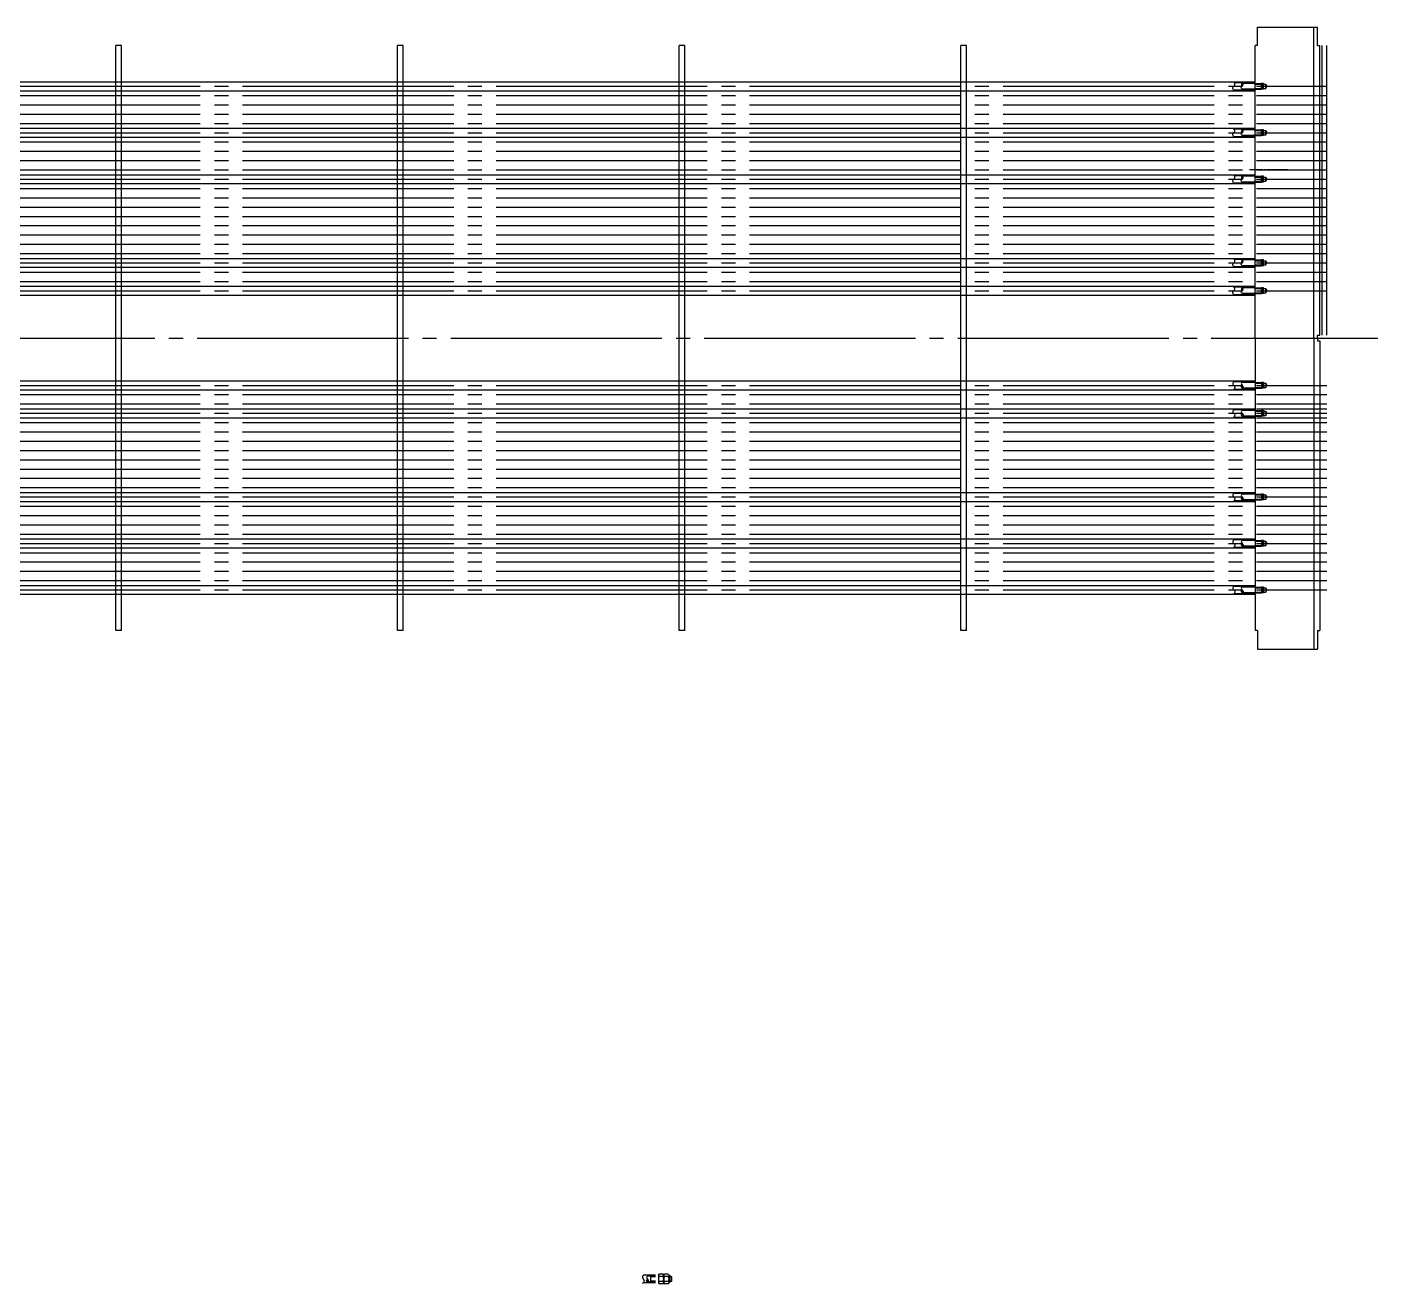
# Model space of a CAD drawing. Header units: millimetres. Extents: x 46644 to 124135, y -32003 to -3110.
# Drawn here: x 121258 to 124135, y -22879 to -20202 of the extents above; entities that cross this region are included whole.
import ezdxf

# ---------------------------------------------------------------- set-up
doc = ezdxf.new("R2010")
doc.units = ezdxf.units.MM
doc.header["$LTSCALE"] = 6
doc.linetypes.add('CENTER', pattern=[18, 15, -1, 1, -1])
for name, color, linetype in [('2', 3, 'CENTER'), ('Center Line', 7, 'CENTER'), ('Slender Real Line', 30, 'Continuous'), ('粗实线', 4, 'Continuous')]:
    doc.layers.add(name, color=color, linetype=linetype)

msp = doc.modelspace()

# ---------------------------------------------------------------- hatches: boundary and pattern name
at = {"layer": 'Slender Real Line'}
h = msp.add_hatch(dxfattribs=at)
h.set_pattern_fill('ANSI31', color=256, scale=0.38, style=0)
h.set_pattern_definition([(225, (129202.3757, -8343.4782), (0.85312433, -0.85312433), [])])
edge = h.paths.add_edge_path()
edge.add_spline(control_points=[(123846.346, -20327.752), (123845.25, -20326.7), (123843.312, -20324.842), (123845.45, -20321.707), (123846.29, -20321.672)], knot_values=[18.76688496, 18.76688496, 18.76688496, 18.76688496, 24.13478526, 28.249669, 28.249669, 28.249669, 28.249669], degree=3, periodic=0)
edge.add_spline(control_points=[(123846.258, -20327.752), (123847.174, -20326.807), (123848.879, -20325.181), (123847.281, -20321.712), (123846.358, -20321.672)], knot_values=[9.42996722, 9.42996722, 9.42996722, 9.42996722, 14.10494161, 18.65636798, 18.65636798, 18.65636798, 18.65636798], degree=3, periodic=0)
edge.add_line((123846.358, -20321.672), (123846.29, -20321.672))
h = msp.add_hatch(dxfattribs=at)
h.set_pattern_fill('ANSI31', color=256, scale=0.38, style=0)
h.set_pattern_definition([(225, (129202.3757, -8442.4782), (0.85312433, -0.85312433), [])])
edge = h.paths.add_edge_path()
edge.add_spline(control_points=[(123846.346, -20426.752), (123845.25, -20425.7), (123843.312, -20423.842), (123845.45, -20420.707), (123846.29, -20420.672)], knot_values=[18.76688496, 18.76688496, 18.76688496, 18.76688496, 24.13478526, 28.249669, 28.249669, 28.249669, 28.249669], degree=3, periodic=0)
edge.add_spline(control_points=[(123846.258, -20426.752), (123847.174, -20425.807), (123848.879, -20424.181), (123847.281, -20420.712), (123846.358, -20420.672)], knot_values=[9.42996722, 9.42996722, 9.42996722, 9.42996722, 14.10494161, 18.65636798, 18.65636798, 18.65636798, 18.65636798], degree=3, periodic=0)
edge.add_line((123846.358, -20420.672), (123846.29, -20420.672))
h = msp.add_hatch(dxfattribs=at)
h.set_pattern_fill('ANSI31', color=256, scale=0.38, style=0)
h.set_pattern_definition([(225, (129202.3757, -8541.4782), (0.85312433, -0.85312433), [])])
edge = h.paths.add_edge_path()
edge.add_spline(control_points=[(123846.346, -20525.752), (123845.25, -20524.7), (123843.312, -20522.842), (123845.45, -20519.707), (123846.29, -20519.672)], knot_values=[18.76688496, 18.76688496, 18.76688496, 18.76688496, 24.13478526, 28.249669, 28.249669, 28.249669, 28.249669], degree=3, periodic=0)
edge.add_spline(control_points=[(123846.258, -20525.752), (123847.174, -20524.807), (123848.879, -20523.181), (123847.281, -20519.712), (123846.358, -20519.672)], knot_values=[9.42996722, 9.42996722, 9.42996722, 9.42996722, 14.10494161, 18.65636798, 18.65636798, 18.65636798, 18.65636798], degree=3, periodic=0)
edge.add_line((123846.358, -20519.672), (123846.29, -20519.672))
h = msp.add_hatch(dxfattribs=at)
h.set_pattern_fill('ANSI31', color=256, scale=0.38, style=0)
h.set_pattern_definition([(225, (129202.3757, -8719.6782), (0.85312433, -0.85312433), [])])
edge = h.paths.add_edge_path()
edge.add_spline(control_points=[(123846.346, -20703.952), (123845.25, -20702.9), (123843.312, -20701.042), (123845.45, -20697.907), (123846.29, -20697.872)], knot_values=[18.76688496, 18.76688496, 18.76688496, 18.76688496, 24.13478526, 28.249669, 28.249669, 28.249669, 28.249669], degree=3, periodic=0)
edge.add_spline(control_points=[(123846.258, -20703.952), (123847.174, -20703.007), (123848.879, -20701.381), (123847.281, -20697.912), (123846.358, -20697.872)], knot_values=[9.42996722, 9.42996722, 9.42996722, 9.42996722, 14.10494161, 18.65636798, 18.65636798, 18.65636798, 18.65636798], degree=3, periodic=0)
edge.add_line((123846.358, -20697.872), (123846.29, -20697.872))
h = msp.add_hatch(dxfattribs=at)
h.set_pattern_fill('ANSI31', color=256, scale=0.38, style=0)
h.set_pattern_definition([(225, (129202.3757, -8779.0782), (0.85312433, -0.85312433), [])])
edge = h.paths.add_edge_path()
edge.add_spline(control_points=[(123846.346, -20763.352), (123845.25, -20762.3), (123843.312, -20760.442), (123845.45, -20757.307), (123846.29, -20757.272)], knot_values=[18.76688496, 18.76688496, 18.76688496, 18.76688496, 24.13478526, 28.249669, 28.249669, 28.249669, 28.249669], degree=3, periodic=0)
edge.add_spline(control_points=[(123846.258, -20763.352), (123847.174, -20762.407), (123848.879, -20760.781), (123847.281, -20757.312), (123846.358, -20757.272)], knot_values=[9.42996722, 9.42996722, 9.42996722, 9.42996722, 14.10494161, 18.65636798, 18.65636798, 18.65636798, 18.65636798], degree=3, periodic=0)
edge.add_line((123846.358, -20757.272), (123846.29, -20757.272))
h = msp.add_hatch(dxfattribs=at)
h.set_pattern_fill('ANSI31', color=256, scale=0.38, style=0)
h.set_pattern_definition([(135, (129202.3757, -32949.2228), (0.85312433, 0.85312433), [])])
edge = h.paths.add_edge_path()
edge.add_spline(control_points=[(123846.346, -20964.95), (123845.25, -20966.001), (123843.312, -20967.859), (123845.45, -20970.994), (123846.29, -20971.03)], knot_values=[18.76688496, 18.76688496, 18.76688496, 18.76688496, 24.13478526, 28.249669, 28.249669, 28.249669, 28.249669], degree=3, periodic=0)
edge.add_spline(control_points=[(123846.258, -20964.95), (123847.174, -20965.894), (123848.879, -20967.52), (123847.281, -20970.989), (123846.358, -20971.03)], knot_values=[9.42996722, 9.42996722, 9.42996722, 9.42996722, 14.10494161, 18.65636798, 18.65636798, 18.65636798, 18.65636798], degree=3, periodic=0)
edge.add_line((123846.358, -20971.03), (123846.29, -20971.03))
h = msp.add_hatch(dxfattribs=at)
h.set_pattern_fill('ANSI31', color=256, scale=0.38, style=0)
h.set_pattern_definition([(135, (129202.3757, -33008.6228), (0.85312433, 0.85312433), [])])
edge = h.paths.add_edge_path()
edge.add_spline(control_points=[(123846.346, -21024.35), (123845.25, -21025.401), (123843.312, -21027.259), (123845.45, -21030.394), (123846.29, -21030.43)], knot_values=[18.76688496, 18.76688496, 18.76688496, 18.76688496, 24.13478526, 28.249669, 28.249669, 28.249669, 28.249669], degree=3, periodic=0)
edge.add_spline(control_points=[(123846.258, -21024.35), (123847.174, -21025.294), (123848.879, -21026.92), (123847.281, -21030.389), (123846.358, -21030.43)], knot_values=[9.42996722, 9.42996722, 9.42996722, 9.42996722, 14.10494161, 18.65636798, 18.65636798, 18.65636798, 18.65636798], degree=3, periodic=0)
edge.add_line((123846.358, -21030.43), (123846.29, -21030.43))
h = msp.add_hatch(dxfattribs=at)
h.set_pattern_fill('ANSI31', color=256, scale=0.38, style=0)
h.set_pattern_definition([(135, (129202.3757, -33186.8228), (0.85312433, 0.85312433), [])])
edge = h.paths.add_edge_path()
edge.add_spline(control_points=[(123846.346, -21202.55), (123845.25, -21203.601), (123843.312, -21205.459), (123845.45, -21208.594), (123846.29, -21208.63)], knot_values=[18.76688496, 18.76688496, 18.76688496, 18.76688496, 24.13478526, 28.249669, 28.249669, 28.249669, 28.249669], degree=3, periodic=0)
edge.add_spline(control_points=[(123846.258, -21202.55), (123847.174, -21203.494), (123848.879, -21205.12), (123847.281, -21208.589), (123846.358, -21208.63)], knot_values=[9.42996722, 9.42996722, 9.42996722, 9.42996722, 14.10494161, 18.65636798, 18.65636798, 18.65636798, 18.65636798], degree=3, periodic=0)
edge.add_line((123846.358, -21208.63), (123846.29, -21208.63))
h = msp.add_hatch(dxfattribs=at)
h.set_pattern_fill('ANSI31', color=256, scale=0.38, style=0)
h.set_pattern_definition([(135, (129202.3757, -33285.8228), (0.85312433, 0.85312433), [])])
edge = h.paths.add_edge_path()
edge.add_spline(control_points=[(123846.346, -21301.55), (123845.25, -21302.601), (123843.312, -21304.459), (123845.45, -21307.594), (123846.29, -21307.63)], knot_values=[18.76688496, 18.76688496, 18.76688496, 18.76688496, 24.13478526, 28.249669, 28.249669, 28.249669, 28.249669], degree=3, periodic=0)
edge.add_spline(control_points=[(123846.258, -21301.55), (123847.174, -21302.494), (123848.879, -21304.12), (123847.281, -21307.589), (123846.358, -21307.63)], knot_values=[9.42996722, 9.42996722, 9.42996722, 9.42996722, 14.10494161, 18.65636798, 18.65636798, 18.65636798, 18.65636798], degree=3, periodic=0)
edge.add_line((123846.358, -21307.63), (123846.29, -21307.63))
h = msp.add_hatch(dxfattribs=at)
h.set_pattern_fill('ANSI31', color=256, scale=0.38, style=0)
h.set_pattern_definition([(135, (129202.3757, -33384.8228), (0.85312433, 0.85312433), [])])
edge = h.paths.add_edge_path()
edge.add_spline(control_points=[(123846.346, -21400.55), (123845.25, -21401.601), (123843.312, -21403.459), (123845.45, -21406.594), (123846.29, -21406.63)], knot_values=[18.76688496, 18.76688496, 18.76688496, 18.76688496, 24.13478526, 28.249669, 28.249669, 28.249669, 28.249669], degree=3, periodic=0)
edge.add_spline(control_points=[(123846.258, -21400.55), (123847.174, -21401.494), (123848.879, -21403.12), (123847.281, -21406.589), (123846.358, -21406.63)], knot_values=[9.42996722, 9.42996722, 9.42996722, 9.42996722, 14.10494161, 18.65636798, 18.65636798, 18.65636798, 18.65636798], degree=3, periodic=0)
edge.add_line((123846.358, -21406.63), (123846.29, -21406.63))
h = msp.add_hatch(dxfattribs=at)
h.set_pattern_fill('ANSI31', color=256, scale=0.38, style=0)
h.set_pattern_definition([(135, (127935.5106, -34852.8668), (0.85312433, 0.85312433), [])])
edge = h.paths.add_edge_path()
edge.add_spline(control_points=[(122579.481, -22868.593), (122578.384, -22869.645), (122576.447, -22871.503), (122578.585, -22874.638), (122579.425, -22874.673)], knot_values=[18.76688496, 18.76688496, 18.76688496, 18.76688496, 24.13478526, 28.249669, 28.249669, 28.249669, 28.249669], degree=3, periodic=0)
edge.add_spline(control_points=[(122579.393, -22868.593), (122580.309, -22869.538), (122582.014, -22871.164), (122580.416, -22874.633), (122579.492, -22874.673)], knot_values=[9.42996722, 9.42996722, 9.42996722, 9.42996722, 14.10494161, 18.65636798, 18.65636798, 18.65636798, 18.65636798], degree=3, periodic=0)
edge.add_line((122579.492, -22874.673), (122579.425, -22874.673))

# ---------------------------------------------------------------- linework, layer by layer
for p, q in [((122596.719, -22876.573), (122570.356, -22876.573)), ((122596.719, -22860.613), (122570.637, -22860.613)), ((122596.719, -22862.513), (122579.193, -22862.513)), ((122596.73, -22874.669), (122579.204, -22874.669)), ((122586.076, -22862.513), (122586.076, -22874.669)), ((122602.799, -22860.645), (122604.319, -22858.012)), ((122603.724, -22859.043), (122602.799, -22859.043)), ((122602.799, -22860.645), (122602.799, -22876.441)), ((122602.799, -22876.441), (122604.319, -22879.074)), ((122612.527, -22858.012), (122604.319, -22858.012)), ((122612.527, -22863.278), (122604.319, -22863.278)), ((122612.527, -22873.808), (122604.319, -22873.808)), ((122614.047, -22860.645), (122612.527, -22858.012)), ((122614.047, -22876.441), (122612.527, -22879.074)), ((122614.047, -22860.645), (122615.567, -22858.012)), ((122614.047, -22860.645), (122614.047, -22876.441)), ((122614.047, -22876.441), (122615.567, -22879.074)), ((122623.775, -22858.012), (122615.567, -22858.012)), ((122623.775, -22863.278), (122615.567, -22863.278)), ((122623.775, -22873.808), (122615.567, -22873.808)), ((122625.295, -22860.645), (122623.775, -22858.012)), ((122625.295, -22876.441), (122623.775, -22879.074)), ((122625.295, -22860.645), (122625.295, -22876.441)), ((122629.399, -22862.463), (122625.295, -22862.463)), ((122629.399, -22874.623), (122625.295, -22874.623)), ((122629.399, -22862.463), (122629.399, -22874.623)), ((122629.399, -22862.463), (122630.919, -22863.983)), ((122629.399, -22874.623), (122630.919, -22873.103)), ((122630.919, -22863.983), (122630.919, -22873.103)), ((122603.724, -22878.043), (122602.799, -22878.043)), ((122612.527, -22879.074), (122604.319, -22879.074)), ((122623.775, -22879.074), (122615.567, -22879.074))]:
    msp.add_line(p, q)
for centre, radius, start, end in [((122605.839, -22860.645), 3.04, 180, 240), ((122612.679, -22868.543), 9.88, 147.795772, 212.204228), ((122605.839, -22876.441), 3.04, 120, 180), ((122611.007, -22860.645), 3.04, 300, 0), ((122604.167, -22868.543), 9.88, 327.795772, 32.204228), ((122611.007, -22876.441), 3.04, 0, 60), ((122617.087, -22860.645), 3.04, 180, 240), ((122623.927, -22868.543), 9.88, 147.795772, 212.204228), ((122617.087, -22876.441), 3.04, 120, 180), ((122622.255, -22860.645), 3.04, 300, 0), ((122615.415, -22868.543), 9.88, 327.795772, 32.204228), ((122622.255, -22876.441), 3.04, 0, 60)]:
    msp.add_arc(centre, radius, start, end)
at = {"layer": '2', "color": 7, "ltscale": 0.5}
msp.add_line((123943.869, -20505.965), (123861.667, -20505.965), dxfattribs=at)
at = {"layer": 'Center Line', "color": 6, "ltscale": 5}
for p, q in [((119016.815, -20327.752), (124026.815, -20327.752)), ((119016.815, -20426.752), (124026.815, -20426.752)), ((119016.815, -20525.752), (124026.815, -20525.752)), ((119016.815, -20703.952), (124026.815, -20703.952))]:
    msp.add_line(p, q, dxfattribs=at)
at = {"layer": 'Center Line', "ltscale": 5}
for p, q in [((119016.815, -20347.552), (124026.815, -20347.552)), ((119016.815, -20367.352), (124026.815, -20367.352)), ((119016.815, -20387.152), (124026.815, -20387.152)), ((119016.815, -20406.952), (124026.815, -20406.952)), ((119016.815, -20446.552), (124026.815, -20446.552)), ((119016.815, -20466.352), (124026.815, -20466.352)), ((119016.815, -20486.152), (124026.815, -20486.152)), ((119016.815, -20505.952), (124026.815, -20505.952)), ((119016.815, -20545.552), (124026.815, -20545.552)), ((119016.815, -20565.352), (124026.815, -20565.352)), ((119016.815, -20585.152), (124026.815, -20585.152)), ((119016.815, -20604.952), (124026.815, -20604.952)), ((119016.815, -20624.752), (124026.815, -20624.752)), ((119016.815, -20644.552), (124026.815, -20644.552)), ((119016.815, -20664.352), (124026.815, -20664.352)), ((119016.815, -20684.152), (124026.815, -20684.152)), ((119016.815, -20723.752), (124026.815, -20723.752)), ((119016.815, -20743.552), (124026.815, -20743.552)), ((119016.815, -20763.352), (124026.815, -20763.352)), ((118380.227, -20864.151), (124135.409, -20864.151)), ((119016.815, -20964.95), (124026.815, -20964.95)), ((119016.815, -20984.75), (124026.815, -20984.75)), ((119016.815, -21004.55), (124026.815, -21004.55)), ((119016.815, -21014.85), (124026.815, -21014.85)), ((119016.815, -21024.35), (124026.815, -21024.35)), ((119016.815, -21033.85), (124026.815, -21033.85)), ((119016.815, -21044.15), (124026.815, -21044.15)), ((119016.815, -21063.95), (124026.815, -21063.95)), ((119016.815, -21083.75), (124026.815, -21083.75)), ((119016.815, -21103.55), (124026.815, -21103.55)), ((119016.815, -21123.35), (124026.815, -21123.35)), ((119016.815, -21143.15), (124026.815, -21143.15)), ((119016.815, -21162.95), (124026.815, -21162.95)), ((119016.815, -21182.75), (124026.815, -21182.75)), ((119016.815, -21202.55), (124026.815, -21202.55)), ((119016.815, -21222.35), (124026.815, -21222.35)), ((119016.815, -21242.15), (124026.815, -21242.15)), ((119016.815, -21261.95), (124026.815, -21261.95)), ((119016.815, -21281.75), (124026.815, -21281.75)), ((119016.815, -21301.55), (124026.815, -21301.55)), ((119016.815, -21321.35), (124026.815, -21321.35)), ((119016.815, -21341.15), (124026.815, -21341.15)), ((119016.815, -21360.95), (124026.815, -21360.95)), ((119016.815, -21380.75), (124026.815, -21380.75)), ((119016.815, -21400.55), (124026.815, -21400.55))]:
    msp.add_line(p, q, dxfattribs=at)
at = {"layer": 'Slender Real Line'}
for p, q in [((123873.815, -20323.181), (123888.704, -20323.181)), ((123873.815, -20332.312), (123888.635, -20332.312)), ((123891.744, -20321.661), (123887.184, -20321.661)), ((123891.744, -20333.821), (123887.184, -20333.821)), ((123873.815, -20422.181), (123888.704, -20422.181)), ((123891.744, -20420.661), (123887.184, -20420.661)), ((123873.815, -20431.312), (123888.635, -20431.312)), ((123891.744, -20432.821), (123887.184, -20432.821)), ((123873.815, -20521.181), (123888.704, -20521.181)), ((123873.815, -20530.312), (123888.635, -20530.312)), ((123891.744, -20519.661), (123887.184, -20519.661)), ((123891.744, -20531.821), (123887.184, -20531.821)), ((123873.815, -20699.381), (123888.704, -20699.381)), ((123873.815, -20708.512), (123888.635, -20708.512)), ((123891.744, -20697.861), (123887.184, -20697.861)), ((123891.744, -20710.021), (123887.184, -20710.021)), ((123873.815, -20758.781), (123888.704, -20758.781)), ((123873.815, -20767.912), (123888.635, -20767.912)), ((123891.744, -20757.261), (123887.184, -20757.261)), ((123891.744, -20769.421), (123887.184, -20769.421)), ((123873.815, -20960.39), (123888.635, -20960.39)), ((123873.815, -20969.52), (123888.704, -20969.52)), ((123891.744, -20958.88), (123887.184, -20958.88)), ((123891.744, -20971.04), (123887.184, -20971.04)), ((123873.815, -21019.79), (123888.635, -21019.79)), ((123873.815, -21028.92), (123888.704, -21028.92)), ((123891.744, -21018.28), (123887.184, -21018.28)), ((123891.744, -21030.44), (123887.184, -21030.44)), ((123873.815, -21197.99), (123888.635, -21197.99)), ((123873.815, -21207.12), (123888.704, -21207.12)), ((123891.744, -21196.48), (123887.184, -21196.48)), ((123891.744, -21208.64), (123887.184, -21208.64)), ((123873.815, -21296.99), (123888.635, -21296.99)), ((123873.815, -21306.12), (123888.704, -21306.12)), ((123891.744, -21295.48), (123887.184, -21295.48)), ((123891.744, -21307.64), (123887.184, -21307.64)), ((123873.815, -21395.99), (123888.635, -21395.99)), ((123873.815, -21405.12), (123888.704, -21405.12)), ((123891.744, -21394.48), (123887.184, -21394.48)), ((123891.744, -21406.64), (123887.184, -21406.64)), ((122596.719, -22864.033), (122586.076, -22864.033)), ((122596.719, -22873.153), (122586.076, -22873.153)), ((122630.919, -22863.983), (122625.295, -22863.983)), ((122630.919, -22873.103), (122625.295, -22873.103))]:
    msp.add_line(p, q, dxfattribs=at)
for points in [[(123829.073, -20337.252), (123826.481, -20330.382), (123830.18, -20324.65), (123827.591, -20318.241)], [(123846.127, -20333.821), (123844.331, -20331.06), (123846.327, -20327.741), (123848.123, -20324.675), (123846.427, -20321.661), (123844.431, -20324.177), (123846.416, -20327.741)], [(123829.073, -20436.252), (123826.481, -20429.382), (123830.18, -20423.65), (123827.591, -20417.241)], [(123846.127, -20432.821), (123844.331, -20430.06), (123846.327, -20426.741), (123848.123, -20423.675), (123846.427, -20420.661), (123844.431, -20423.177), (123846.416, -20426.741)], [(123829.073, -20535.252), (123826.481, -20528.382), (123830.18, -20522.65), (123827.591, -20516.241)], [(123846.127, -20531.821), (123844.331, -20529.06), (123846.327, -20525.741), (123848.123, -20522.675), (123846.427, -20519.661), (123844.431, -20522.177), (123846.416, -20525.741)], [(123829.073, -20713.452), (123826.481, -20706.582), (123830.18, -20700.85), (123827.591, -20694.441)], [(123846.127, -20710.021), (123844.331, -20707.26), (123846.327, -20703.941), (123848.123, -20700.875), (123846.427, -20697.861), (123844.431, -20700.377), (123846.416, -20703.941)], [(123829.073, -20772.852), (123826.481, -20765.982), (123830.18, -20760.25), (123827.591, -20753.841)], [(123846.127, -20769.421), (123844.331, -20766.66), (123846.327, -20763.341), (123848.123, -20760.275), (123846.427, -20757.261), (123844.431, -20759.777), (123846.416, -20763.341)], [(123829.073, -20955.45), (123826.481, -20962.319), (123830.18, -20968.051), (123827.591, -20974.46)], [(123846.127, -20958.88), (123844.331, -20961.641), (123846.327, -20964.96), (123848.123, -20968.026), (123846.427, -20971.04), (123844.431, -20968.524), (123846.416, -20964.96)], [(123829.073, -21014.85), (123826.481, -21021.719), (123830.18, -21027.451), (123827.591, -21033.86)], [(123846.127, -21018.28), (123844.331, -21021.041), (123846.327, -21024.36), (123848.123, -21027.426), (123846.427, -21030.44), (123844.431, -21027.924), (123846.416, -21024.36)], [(123829.073, -21193.05), (123826.481, -21199.919), (123830.18, -21205.651), (123827.591, -21212.06)], [(123846.127, -21196.48), (123844.331, -21199.241), (123846.327, -21202.56), (123848.123, -21205.626), (123846.427, -21208.64), (123844.431, -21206.124), (123846.416, -21202.56)], [(123829.073, -21292.05), (123826.481, -21298.919), (123830.18, -21304.651), (123827.591, -21311.06)], [(123846.127, -21295.48), (123844.331, -21298.241), (123846.327, -21301.56), (123848.123, -21304.626), (123846.427, -21307.64), (123844.431, -21305.124), (123846.416, -21301.56)], [(123829.073, -21391.05), (123826.481, -21397.919), (123830.18, -21403.651), (123827.591, -21410.06)], [(123846.127, -21394.48), (123844.331, -21397.241), (123846.327, -21400.56), (123848.123, -21403.626), (123846.427, -21406.64), (123844.431, -21404.124), (123846.416, -21400.56)], [(122571.996, -22859.093), (122568.683, -22864.77), (122572.222, -22873.05), (122568.872, -22878.093)], [(122579.193, -22862.513), (122577.397, -22865.275), (122579.393, -22868.593), (122581.189, -22871.659), (122579.492, -22874.673), (122577.497, -22872.158), (122579.481, -22868.593)]]:
    msp.add_spline(points, degree=3, dxfattribs=at)
at = {"layer": '粗实线'}
for p, q in [((123878.815, -20241.151), (123878.815, -20201.651)), ((123878.815, -20201.651), (124006.815, -20201.651)), ((123998.815, -20270.817), (123998.815, -20201.651)), ((124006.815, -20241.151), (124006.815, -20201.651)), ((121446.815, -21487.151), (121446.815, -20241.151)), ((121458.815, -20241.151), (121446.815, -20241.151)), ((121458.815, -21487.151), (121458.815, -20241.151)), ((122046.815, -21487.151), (122046.815, -20241.151)), ((122058.815, -20241.151), (122046.815, -20241.151)), ((122058.815, -21487.151), (122058.815, -20241.151)), ((122646.815, -21487.151), (122646.815, -20241.151)), ((122658.815, -20241.151), (122646.815, -20241.151)), ((122658.815, -21487.151), (122658.815, -20241.151)), ((123258.815, -20241.151), (123246.815, -20241.151)), ((123246.815, -21487.151), (123246.815, -20241.151)), ((123258.815, -21487.151), (123258.815, -20241.151)), ((123873.815, -20864.151), (123873.815, -20241.151)), ((123878.815, -20241.151), (123873.815, -20241.151)), ((124006.815, -20241.151), (124011.815, -20241.151)), ((124011.815, -20858.151), (124011.815, -20241.151)), ((124016.815, -20858.151), (124016.815, -20241.151)), ((124026.815, -20858.151), (124026.815, -20241.151)), ((123998.815, -20864.151), (123998.815, -20270.817)), ((119058.815, -20318.252), (123873.815, -20318.252)), ((119058.815, -20337.252), (123873.815, -20337.252)), ((123828.05, -20335.721), (123873.815, -20335.721)), ((123828.644, -20319.761), (123873.815, -20319.761)), ((123873.504, -20333.821), (123846.127, -20333.821)), ((123873.504, -20321.661), (123846.359, -20321.661)), ((123873.504, -20321.661), (123887.184, -20321.661)), ((123873.504, -20333.821), (123887.184, -20333.821)), ((123887.184, -20333.821), (123887.184, -20321.661)), ((123888.704, -20323.181), (123887.184, -20321.661)), ((123888.704, -20332.301), (123887.184, -20333.821)), ((123888.704, -20332.301), (123888.704, -20323.181)), ((123888.704, -20323.181), (123896.304, -20323.181)), ((123888.704, -20332.301), (123896.304, -20332.301)), ((123891.744, -20333.821), (123891.744, -20321.661)), ((123896.304, -20332.301), (123896.304, -20323.181)), ((123896.304, -20323.181), (123898.937, -20327.741)), ((123896.304, -20332.301), (123898.937, -20327.741)), ((119058.815, -20417.252), (123873.815, -20417.252)), ((123828.644, -20418.761), (123873.815, -20418.761)), ((123873.504, -20420.661), (123846.359, -20420.661)), ((123873.504, -20420.661), (123887.184, -20420.661)), ((123887.184, -20432.821), (123887.184, -20420.661)), ((123888.704, -20422.181), (123887.184, -20420.661)), ((123888.704, -20431.301), (123888.704, -20422.181)), ((123888.704, -20422.181), (123896.304, -20422.181)), ((123891.744, -20432.821), (123891.744, -20420.661)), ((123896.304, -20431.301), (123896.304, -20422.181)), ((123896.304, -20422.181), (123898.937, -20426.741)), ((123896.304, -20431.301), (123898.937, -20426.741)), ((119058.815, -20436.252), (123873.815, -20436.252)), ((123828.05, -20434.721), (123873.815, -20434.721)), ((123873.504, -20432.821), (123846.127, -20432.821)), ((123873.504, -20432.821), (123887.184, -20432.821)), ((123888.704, -20431.301), (123887.184, -20432.821)), ((123888.704, -20431.301), (123896.304, -20431.301)), ((119058.815, -20516.252), (123873.815, -20516.252)), ((119058.815, -20535.252), (123873.815, -20535.252)), ((123828.05, -20533.721), (123873.815, -20533.721)), ((123828.644, -20517.761), (123873.815, -20517.761)), ((123873.504, -20531.821), (123846.127, -20531.821)), ((123873.504, -20519.661), (123846.359, -20519.661)), ((123873.504, -20519.661), (123887.184, -20519.661)), ((123873.504, -20531.821), (123887.184, -20531.821)), ((123887.184, -20531.821), (123887.184, -20519.661)), ((123888.704, -20521.181), (123887.184, -20519.661)), ((123888.704, -20530.301), (123887.184, -20531.821)), ((123888.704, -20530.301), (123888.704, -20521.181)), ((123888.704, -20521.181), (123896.304, -20521.181)), ((123888.704, -20530.301), (123896.304, -20530.301)), ((123891.744, -20531.821), (123891.744, -20519.661)), ((123896.304, -20530.301), (123896.304, -20521.181)), ((123896.304, -20521.181), (123898.937, -20525.741)), ((123896.304, -20530.301), (123898.937, -20525.741)), ((119058.815, -20694.452), (123873.815, -20694.452)), ((119058.815, -20713.452), (123873.815, -20713.452)), ((123828.05, -20711.921), (123873.815, -20711.921)), ((123828.644, -20695.961), (123873.815, -20695.961)), ((123873.504, -20710.021), (123846.127, -20710.021)), ((123873.504, -20697.861), (123846.359, -20697.861)), ((123873.504, -20697.861), (123887.184, -20697.861)), ((123873.504, -20710.021), (123887.184, -20710.021)), ((123887.184, -20710.021), (123887.184, -20697.861)), ((123888.704, -20699.381), (123887.184, -20697.861)), ((123888.704, -20708.501), (123887.184, -20710.021)), ((123888.704, -20708.501), (123888.704, -20699.381)), ((123888.704, -20699.381), (123896.304, -20699.381)), ((123888.704, -20708.501), (123896.304, -20708.501)), ((123891.744, -20710.021), (123891.744, -20697.861)), ((123896.304, -20708.501), (123896.304, -20699.381)), ((123896.304, -20699.381), (123898.937, -20703.941)), ((123896.304, -20708.501), (123898.937, -20703.941)), ((119058.815, -20753.852), (123873.815, -20753.852)), ((119058.815, -20772.852), (123873.815, -20772.852)), ((123828.05, -20771.321), (123873.815, -20771.321)), ((123828.644, -20755.361), (123873.815, -20755.361)), ((123873.504, -20769.421), (123846.127, -20769.421)), ((123873.504, -20757.261), (123846.359, -20757.261)), ((123873.504, -20757.261), (123887.184, -20757.261)), ((123873.504, -20769.421), (123887.184, -20769.421)), ((123887.184, -20769.421), (123887.184, -20757.261)), ((123888.704, -20758.781), (123887.184, -20757.261)), ((123888.704, -20767.901), (123887.184, -20769.421)), ((123888.704, -20767.901), (123888.704, -20758.781)), ((123888.704, -20758.781), (123896.304, -20758.781)), ((123888.704, -20767.901), (123896.304, -20767.901)), ((123891.744, -20769.421), (123891.744, -20757.261)), ((123896.304, -20767.901), (123896.304, -20758.781)), ((123896.304, -20758.781), (123898.937, -20763.341)), ((123896.304, -20767.901), (123898.937, -20763.341)), ((124006.815, -20864.151), (124006.815, -20858.151)), ((124006.815, -20858.151), (124011.815, -20858.151)), ((123873.815, -20864.151), (123873.815, -21487.151)), ((123998.815, -20864.151), (123998.815, -21128.14)), ((124006.815, -20864.151), (124006.815, -20870.151)), ((124006.815, -20870.151), (124011.815, -20870.151)), ((124011.815, -20870.151), (124011.815, -21487.151)), ((119058.815, -20955.45), (123873.815, -20955.45)), ((119058.815, -20974.45), (123873.815, -20974.45)), ((123828.05, -20956.98), (123873.815, -20956.98)), ((123828.644, -20972.94), (123873.815, -20972.94)), ((123873.504, -20958.88), (123846.127, -20958.88)), ((123873.504, -20971.04), (123846.359, -20971.04)), ((123873.504, -20958.88), (123887.184, -20958.88)), ((123873.504, -20971.04), (123887.184, -20971.04)), ((123887.184, -20958.88), (123887.184, -20971.04)), ((123888.704, -20960.4), (123887.184, -20958.88)), ((123888.704, -20969.52), (123887.184, -20971.04)), ((123888.704, -20960.4), (123888.704, -20969.52)), ((123888.704, -20960.4), (123896.304, -20960.4)), ((123888.704, -20969.52), (123896.304, -20969.52)), ((123891.744, -20958.88), (123891.744, -20971.04)), ((123896.304, -20960.4), (123896.304, -20969.52)), ((123896.304, -20960.4), (123898.937, -20964.96)), ((123896.304, -20969.52), (123898.937, -20964.96)), ((119058.815, -21014.85), (123873.815, -21014.85)), ((119058.815, -21033.85), (123873.815, -21033.85)), ((123828.05, -21016.38), (123873.815, -21016.38)), ((123828.644, -21032.34), (123873.815, -21032.34)), ((123873.504, -21018.28), (123846.127, -21018.28)), ((123873.504, -21030.44), (123846.359, -21030.44)), ((123873.504, -21018.28), (123887.184, -21018.28)), ((123873.504, -21030.44), (123887.184, -21030.44)), ((123887.184, -21018.28), (123887.184, -21030.44)), ((123888.704, -21019.8), (123887.184, -21018.28)), ((123888.704, -21028.92), (123887.184, -21030.44)), ((123888.704, -21019.8), (123888.704, -21028.92)), ((123888.704, -21019.8), (123896.304, -21019.8)), ((123888.704, -21028.92), (123896.304, -21028.92)), ((123891.744, -21018.28), (123891.744, -21030.44)), ((123896.304, -21019.8), (123896.304, -21028.92)), ((123896.304, -21019.8), (123898.937, -21024.36)), ((123896.304, -21028.92), (123898.937, -21024.36)), ((123998.815, -21128.14), (123998.815, -21526.651)), ((119058.815, -21193.05), (123873.815, -21193.05)), ((123828.05, -21194.58), (123873.815, -21194.58)), ((123873.504, -21196.48), (123846.127, -21196.48)), ((123873.504, -21196.48), (123887.184, -21196.48)), ((123887.184, -21196.48), (123887.184, -21208.64)), ((123888.704, -21198), (123887.184, -21196.48)), ((123888.704, -21207.12), (123887.184, -21208.64)), ((123888.704, -21198), (123888.704, -21207.12)), ((123888.704, -21198), (123896.304, -21198)), ((123888.704, -21207.12), (123896.304, -21207.12)), ((123891.744, -21196.48), (123891.744, -21208.64)), ((123896.304, -21198), (123896.304, -21207.12)), ((123896.304, -21198), (123898.937, -21202.56)), ((123896.304, -21207.12), (123898.937, -21202.56)), ((119058.815, -21212.05), (123873.815, -21212.05)), ((123828.644, -21210.54), (123873.815, -21210.54)), ((123873.504, -21208.64), (123846.359, -21208.64)), ((123873.504, -21208.64), (123887.184, -21208.64)), ((119058.815, -21292.05), (123873.815, -21292.05)), ((123828.05, -21293.58), (123873.815, -21293.58)), ((119058.815, -21311.05), (123873.815, -21311.05)), ((123828.644, -21309.54), (123873.815, -21309.54)), ((123873.504, -21295.48), (123846.127, -21295.48)), ((123873.504, -21307.64), (123846.359, -21307.64)), ((123873.504, -21295.48), (123887.184, -21295.48)), ((123873.504, -21307.64), (123887.184, -21307.64)), ((123887.184, -21295.48), (123887.184, -21307.64)), ((123888.704, -21297), (123887.184, -21295.48)), ((123888.704, -21306.12), (123887.184, -21307.64)), ((123888.704, -21297), (123888.704, -21306.12)), ((123888.704, -21297), (123896.304, -21297)), ((123888.704, -21306.12), (123896.304, -21306.12)), ((123891.744, -21295.48), (123891.744, -21307.64)), ((123896.304, -21297), (123896.304, -21306.12)), ((123896.304, -21297), (123898.937, -21301.56)), ((123896.304, -21306.12), (123898.937, -21301.56)), ((119058.815, -21391.05), (123873.815, -21391.05)), ((123828.05, -21392.58), (123873.815, -21392.58)), ((123828.644, -21408.54), (123873.815, -21408.54)), ((123873.504, -21394.48), (123846.127, -21394.48)), ((123873.504, -21406.64), (123846.359, -21406.64)), ((123873.504, -21394.48), (123887.184, -21394.48)), ((123873.504, -21406.64), (123887.184, -21406.64)), ((123887.184, -21394.48), (123887.184, -21406.64)), ((123888.704, -21396), (123887.184, -21394.48)), ((123888.704, -21405.12), (123887.184, -21406.64)), ((123888.704, -21396), (123888.704, -21405.12)), ((123888.704, -21396), (123896.304, -21396)), ((123888.704, -21405.12), (123896.304, -21405.12)), ((123891.744, -21394.48), (123891.744, -21406.64)), ((123896.304, -21396), (123896.304, -21405.12)), ((123896.304, -21396), (123898.937, -21400.56)), ((123896.304, -21405.12), (123898.937, -21400.56)), ((119058.815, -21410.05), (123873.815, -21410.05)), ((121458.815, -21487.151), (121446.815, -21487.151)), ((122058.815, -21487.151), (122046.815, -21487.151)), ((122658.815, -21487.151), (122646.815, -21487.151)), ((123258.815, -21487.151), (123246.815, -21487.151)), ((123878.815, -21487.151), (123873.815, -21487.151)), ((123878.815, -21487.151), (123878.815, -21526.651)), ((124006.815, -21487.151), (124006.815, -21526.651)), ((124006.815, -21487.151), (124011.815, -21487.151)), ((123878.815, -21526.651), (124006.815, -21526.651))]:
    msp.add_line(p, q, dxfattribs=at)

doc.saveas('drawing.dxf')
